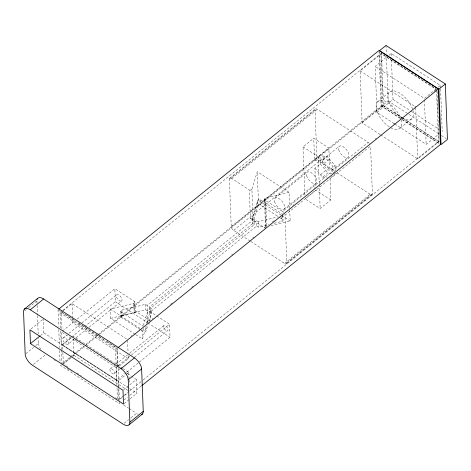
<?xml version="1.0" encoding="UTF-8"?>
<svg xmlns="http://www.w3.org/2000/svg" width="471" height="471" viewBox="0 0 471 471"><rect width="100%" height="100%" fill="white"/><g stroke="black" fill="none" stroke-linecap="round" stroke-linejoin="round"><path stroke-width="0.35" stroke-dasharray="2.35 1.77" d="M143.331 325.526L147.417 312.191A1.584 1.148 -2.2 0 1 150.025 311.549L156.125 315.505M146.493 323.548L151.226 308.099L149.484 306.968L256.465 220.581L258.214 221.711L278.161 216.813M135.672 334.616L142.395 338.985L146.263 326.35M147.341 322.835L148.371 319.485M141.012 330.147L143.449 331.731A1.584 1.148 -2.2 0 0 146.057 331.089L147.994 324.772M149.071 321.263L151.432 313.539L151.226 308.099M250.219 241.099L233.663 230.348A3.162 1.56 51.1 0 1 231.255 226.663L229.424 179.086A3.162 1.56 51.1 0 1 231.667 178.421L249.283 189.86L250.389 218.544A1.584 1.148 -2.2 0 0 252.998 217.902L251.897 189.218L257.272 171.668L289.059 192.309L289.718 209.518M140.399 329.753L121.512 317.489A1.584 1.148 -2.2 0 1 122.107 315.535L145.616 309.759L147.364 310.895L254.352 224.508L252.603 223.372L252.397 217.938L257.772 200.387A1.584 1.148 -2.2 0 1 260.386 199.745L282.323 213.987M252.403 219.851L258.373 200.352L257.272 171.668M252.603 223.372L257.978 205.821L257.772 200.387M24.663 310.866L26.335 309.518M28.566 307.716L36.921 300.969A9.485 4.681 51.1 0 1 37.097 299.432M31.033 328.941L42.731 319.497M60.571 328.034L59.982 312.673L62.266 310.825M62.837 310.365L380.939 53.506L436.487 89.578M63.002 310.801L72.016 303.53L126.946 339.202M380.026 134.453L362.128 122.831L360.132 70.903L381.528 53.623L436.458 89.296M229.695 178.203L315.287 109.089M229.424 179.086L315.017 109.973A3.162 1.56 51.1 0 1 317.26 109.307L368.151 142.36A3.162 1.56 51.1 0 1 369.329 143.408M231.667 178.421L317.26 109.307M40.477 335.558L43.821 332.856L43.291 319.044M394.174 123.608L376.953 112.428L375.187 66.423L386.803 57.038M389.017 55.254L391.23 53.464L440.438 85.422L440.556 88.342M25.734 353.727L33.535 347.427M35.767 345.632L38.551 343.377L38.357 338.26M62.502 330.983L75.024 320.875M77.297 319.038L114.859 288.711L134.365 301.375L134.718 310.619A1.584 1.148 -2.2 0 1 134.123 312.573L133.764 303.33A1.584 1.148 -2.2 0 0 134.365 301.375M63.279 337.942L66.694 335.187M68.972 333.35L116.773 294.746M33.523 364.336L45.228 354.887M304.902 195.112L303.047 146.84L313.745 138.203L328.87 148.024L329.706 169.907L335.058 165.586L327.345 156.602L319.944 155.771L314.593 160.093L313.745 138.203M126.216 372.649L116.543 380.462L61.866 344.955L70.974 337.601M71.539 337.142L115.36 301.758L114.859 288.711M62.749 349.435L62.572 344.931L71.021 338.107M68.095 344.201A3.951 1.949 51.1 0 0 65.899 338.572A3.951 1.949 51.1 0 0 63.067 340.439A3.951 1.949 51.1 0 0 68.095 344.201L73.788 339.609M76.061 337.772L88.583 327.663M89.149 327.204L121.589 301.01A3.951 1.949 51.1 0 0 119.393 295.382A3.951 1.949 51.1 0 0 116.561 297.248A3.951 1.949 51.1 0 0 121.589 301.01M377.589 101.724L389.358 92.222M231.255 226.663L316.842 157.555L315.017 109.973M319.214 183.725L318.172 156.66L328.87 148.024M61.295 364.218L69.879 357.289M70.45 356.83L83.608 346.203M85.899 344.354L97.338 335.117M97.909 334.651L381.11 105.975L379.037 51.975M400.05 118.009L381.704 106.093L388.122 100.912L386.355 54.936M63.12 363.677L71.698 356.747M72.275 356.288L99.163 334.575M99.734 334.116L382.935 105.439L380.939 53.506M67.63 366.903L63.308 364.095L70.632 358.184M72.881 356.364L74.012 355.458L73.382 339.132M362.128 122.831L383.524 105.557L381.528 53.623M376.953 112.428L393.002 99.469L391.454 59.305M233.663 230.348L319.256 161.241L334.581 171.191M319.986 160.693L325.331 156.378M274.893 198.232L306.992 172.315M323.029 159.369L339.079 146.41M314.593 160.093L321.993 160.923L327.345 156.602M315.576 185.757L314.905 168.247L320.256 163.932L319.944 155.771M147.364 310.895L147.152 305.455L254.14 219.068L252.397 217.938M324.089 163.36L329.435 159.045M151.432 313.539L149.69 312.408L256.677 226.015L256.465 220.581M320.527 174.794L325.873 170.473M314.905 168.247L322.617 177.231L327.969 172.916L332.673 173.44M284.131 209.036L316.224 183.119M332.285 170.149L348.334 157.19M289.059 192.309L265.544 198.079A1.584 1.148 -2.2 0 0 264.949 200.034L282.565 211.473L368.151 142.36M436.016 88.995L424.395 98.38L375.187 66.423M438.224 87.206L440.438 85.422M116.119 364.107L115.53 348.746L116.673 347.822M130.973 336.276L132.121 335.352M152.145 319.179L153.287 318.255M170.449 304.396L172.739 302.547M191.62 287.304L192.763 286.38M211.073 271.596L214.505 268.823M231.667 254.964L232.815 254.04M252.839 237.873L253.981 236.948M272.291 222.165L275.152 219.857M292.885 205.533L294.028 204.608M314.051 188.441L315.199 187.517M332.932 173.198L334.651 171.809M354.104 156.101L355.246 155.183M375.269 139.01L376.417 138.085M393.579 124.226L394.722 123.302M414.745 107.135L415.893 106.21M434.197 91.427L435.916 90.043M250.831 241.499L284.561 263.401A3.162 1.56 51.1 0 0 286.804 262.736L284.973 215.159L370.565 146.045A3.162 1.56 51.1 0 0 370.465 145.433M400.215 128.083L411.984 118.58M110.385 368.734L115.507 364.601M116.072 364.142L129.16 353.574M129.731 353.115L163.879 325.543M116.543 380.462L116.043 367.409L117.75 366.032M118.315 365.573L130.838 355.464M131.403 355.004L169.536 324.213L156.731 315.9M119.293 366.044L128.3 358.767L128.165 355.216M114.059 373.844A3.162 1.56 51.1 0 0 112.54 369.411A3.162 1.56 51.1 0 0 110.061 370.618A3.162 1.56 51.1 0 0 114.059 373.844L119.746 369.252M134.541 357.301L167.552 330.654A3.162 1.56 51.1 0 0 166.033 326.215A3.162 1.56 51.1 0 0 163.555 327.422A3.162 1.56 51.1 0 0 167.552 330.654M330.866 199.951L315.741 190.131L305.043 198.768L320.168 208.588L330.866 199.951L330.018 178.062L335.37 173.74L333.35 173.516M126.787 372.19L138.739 362.54M139.304 362.081L170.037 337.265L169.536 324.213M118.38 387.71L118.121 381.004L125.445 375.093M126.004 374.633L128.819 372.361L123.267 368.752M394.792 124.008L426.161 144.379L439.443 133.658M123.537 389.829L129.113 385.331M129.666 384.878L136.355 379.479L132.121 376.729M284.561 263.401L370.147 194.287A3.162 1.56 51.1 0 0 372.39 193.622L370.565 146.045M286.804 262.736L372.39 193.622M286.533 263.619L372.119 194.511M118.668 399.749L123.814 395.593M124.385 395.134L128.966 391.436M129.537 390.971L142.695 380.35M143.266 379.885L438.483 141.506L436.517 90.308M122.236 397.442L118.857 400.167L118.409 388.44M124.491 395.622L127.871 392.891M380.645 134.859L417.677 158.904L439.072 141.63L437.076 89.696M124.056 399.973L127.488 397.2M129.778 395.357L141.223 386.114M124.067 403.641L129.643 399.143M130.196 398.69L136.884 393.291L136.355 379.479M124.262 423.258L128.718 419.661M130.95 417.859L136.519 413.361A9.485 4.681 51.1 0 0 138.321 414.309M256.677 226.015L258.42 227.152L269.106 224.526M274.093 223.301L281.935 221.376A1.584 1.148 -2.2 0 0 282.529 219.427L282.347 214.67M264.037 227.405L266.645 226.763L265.544 198.079M270.925 225.715L290.16 220.993L289.747 210.237M135.059 334.222L110.614 318.343L110.255 309.1L133.764 303.33M121.512 317.489L121.3 312.049A1.584 1.148 -2.2 0 1 121.901 310.101L145.409 304.325L147.152 305.455M110.614 318.343L136.737 311.932M322.617 177.231L327.327 177.761M360.132 70.903L415.063 106.576M393.002 99.469L410.223 110.65M410.836 111.05L439.131 129.425M388.122 100.912L408.304 114.017M408.916 114.418L440.721 135.071M441.333 135.465L446.225 138.645M383.524 105.557L402.658 117.98M403.276 118.38L439.072 141.63M382.935 105.439L401.451 117.462M402.069 117.862L438.483 141.506M402.499 119.599L439.196 143.431M381.11 105.975L401.298 119.081M401.91 119.481L440.444 144.503M303.047 146.84L318.172 156.66M337.036 172.786L370.147 194.287M258.373 200.352L280.993 215.035M281.599 215.435L290.16 220.993M257.978 205.821A1.584 1.148 -2.2 0 1 260.593 205.179L279.486 217.449M280.092 217.843L282.529 219.427M250.389 218.544L265.544 228.388M134.718 310.619L150.384 320.792M115.36 301.758L147.305 322.505M147.918 322.906L170.037 337.265M121.3 312.049L143.237 326.291M110.255 309.1L141.43 329.341M58.634 310.077L75.76 321.198M78.204 322.788L103.897 339.467M106.952 341.457L117.35 348.204L118.08 367.18M59.982 312.673L115.53 348.746M128.3 358.767L72.752 322.694L72.558 317.725M122.648 368.351L73.27 336.288L73.352 338.419M127.276 373.585L131.515 376.335M75.013 339.75L76.249 340.551M116.043 367.409L61.365 331.902L61.866 344.955M62.572 344.931L118.121 381.004M43.821 332.856L129.019 388.181M129.625 388.575L136.884 393.291M74.012 355.458L128.942 391.13M76.891 372.914L81.212 375.717M115.154 397.765L117.626 399.367M53.753 359.614L56.208 361.204M67.241 368.369L71.533 371.16M123.649 405.001L128.554 408.186M129.166 408.581L136.519 413.361M60.153 365.143L119.481 403.671L119.422 402.21M321.993 160.923L329.706 169.907M320.256 163.932L327.969 172.916M440.579 89.072L442.21 131.421M424.448 99.84L426.161 144.379M415.71 107.706L417.677 158.904M391.23 53.464L391.43 58.575M385.99 45.446L386.326 54.206M379.573 50.633L381.704 106.093M335.058 165.586L335.264 171.026M319.238 184.455L320.168 208.588M282.83 214.776L283.036 220.21M281.746 216.619L281.935 221.376M264.949 200.034L266.05 228.718M264.437 199.245L265.544 227.929M260.386 199.745L260.593 205.179M258.214 221.711L258.42 227.152M254.14 219.068L254.352 224.508M150.025 311.549L150.355 320.08M149.484 306.968L149.69 312.408M147.417 312.191L147.77 321.434A1.584 1.148 -2.2 0 1 150.043 320.627M145.409 304.325L145.616 309.759M145.904 327.009L146.057 331.089M143.314 328.334L143.449 331.731M142.042 329.741L142.395 338.985M134.877 302.164L135.23 311.408M127.588 340.309L128.053 352.379M128.819 372.361L129.095 379.461M129.119 380.174L129.201 382.299M121.901 310.101L122.107 315.535M120.794 311.26L121 316.7M118.109 367.91L118.863 387.615M118.892 388.345L119.399 401.48M117.567 366.568L116.867 348.24L61.318 312.167L61.966 329.029M116.231 367.033L116.932 385.313M117.044 388.239L117.467 399.214M72.016 303.53L72.534 317.018M62.861 352.367L63.308 364.095M60.682 330.96L61.383 349.247M61.413 349.977L61.919 363.141M58.021 309.683L58.663 326.462M58.775 329.382L59.481 347.627M59.593 350.548L60.011 361.493M36.921 300.969L37.062 304.625M37.091 305.355L37.456 314.858M37.486 315.594L38.186 333.874M319.256 161.241A3.162 1.56 51.1 0 1 316.842 157.555M282.565 211.473A3.162 1.56 51.1 0 1 283.736 212.521M284.873 214.54A3.162 1.56 51.1 0 1 284.973 215.159M251.897 189.218A1.584 1.148 -2.2 0 1 249.283 189.86M265.721 227.346A1.584 1.148 -2.2 0 1 266.274 226.898M401.145 119.834A17.392 8.584 51.1 0 1 390.477 127.547M389.364 126.87A17.392 8.584 51.1 0 1 376.217 107.853A17.392 8.584 51.1 0 1 385.867 101.512A17.392 8.584 51.1 0 1 400.968 119.234M402.799 118.345A17.392 8.584 51.1 0 1 388.61 93.264A17.392 8.584 51.1 0 1 410.3 104.285A17.392 8.584 51.1 0 1 403.347 118.627M40.777 349.323A9.485 4.681 51.1 0 1 38.551 343.377M338.696 149.784A7.112 3.509 51.1 0 0 347.539 157.661A7.112 3.509 51.1 0 0 344.878 147.953A7.112 3.509 51.1 0 0 338.696 149.784M322.647 162.742A7.112 3.509 51.1 0 0 331.49 170.62A7.112 3.509 51.1 0 0 328.829 160.911A7.112 3.509 51.1 0 0 322.647 162.742M306.592 175.677A7.112 3.509 51.1 0 0 315.429 183.584A7.112 3.509 51.1 0 0 312.803 173.887A7.112 3.509 51.1 0 0 306.592 175.677M274.499 201.594A7.112 3.509 51.1 0 0 283.33 209.501A7.112 3.509 51.1 0 0 280.704 199.804A7.112 3.509 51.1 0 0 274.499 201.594"/><path stroke-width="0.71" d="M24.362 309.111L37.733 298.314M143.249 411.371L129.878 422.169A9.485 4.681 51.1 0 1 123.149 424.159L32.411 365.237A9.485 4.681 51.1 0 1 25.181 354.18L23.55 311.767A9.485 4.681 51.1 0 1 30.279 309.771L43.65 298.973L134.394 357.901A9.485 4.681 51.1 0 1 141.624 368.958L143.249 411.371A9.485 4.681 51.1 0 1 141.382 414.657M58.592 309.217L378.978 50.515L438.313 89.043L440.444 144.503L141.795 385.655M30.444 343.653L29.914 329.841L122.984 390.276L123.514 404.089L30.444 343.653L39.917 336.006M117.921 347.745L438.313 89.043M438.901 89.16L445.319 83.973L385.99 45.446L379.573 50.633L438.901 89.16L441.033 144.621L447.45 139.44L445.319 83.973M30.279 309.771L121.018 368.699L134.394 357.901M129.878 422.169L128.247 379.756L141.624 368.958M129.066 424.824L142.442 414.027M37.097 299.432A9.485 4.681 51.1 0 1 43.65 298.973M121.018 368.699A9.485 4.681 51.1 0 1 128.247 379.756"/></g></svg>
